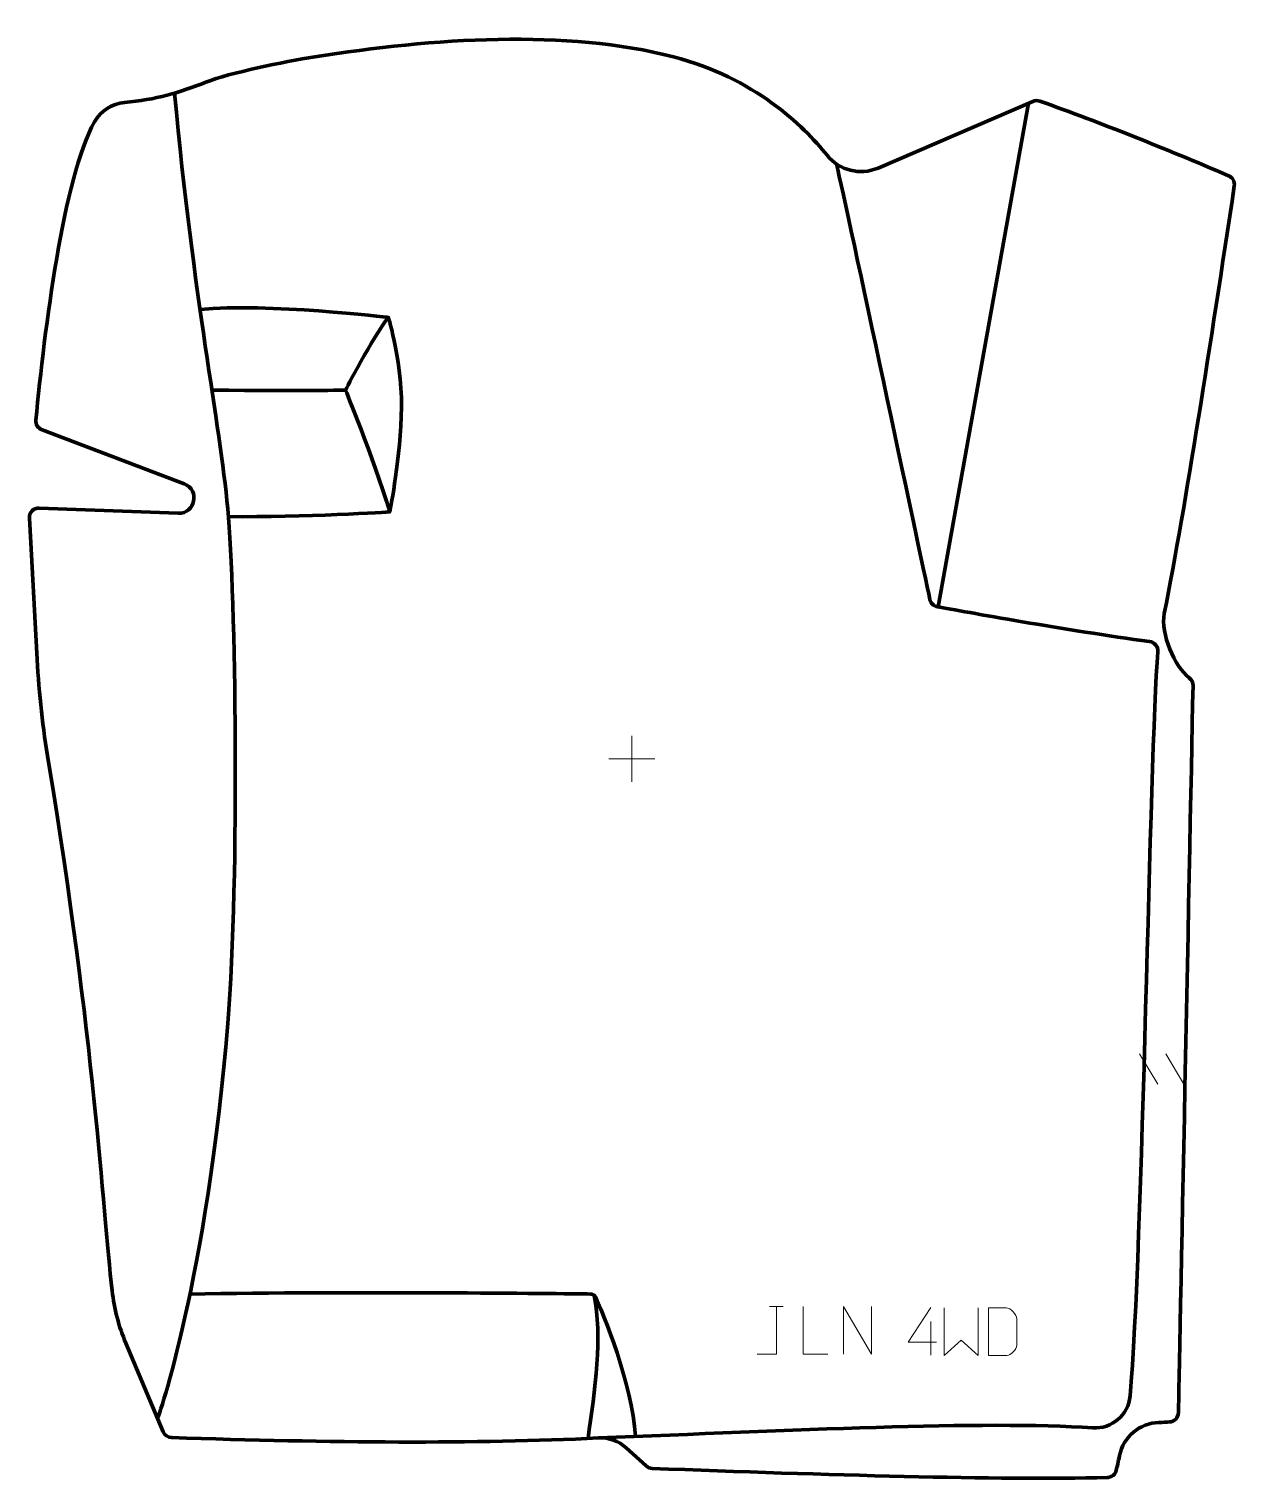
# Model space of a CAD drawing. Header units: millimetres. Extents: x -315 to 315, y -377 to 381.
import ezdxf

# ---------------------------------------------------------------- set-up
doc = ezdxf.new("R2010")
doc.units = ezdxf.units.MM
doc.header["$MEASUREMENT"] = 0
for name, color, linetype in [('layer 1', 7, 'Continuous'), ('layer 2', 7, 'Continuous'), ('layer 3', 7, 'Continuous')]:
    doc.layers.add(name, color=color, linetype=linetype)

msp = doc.modelspace()

# ---------------------------------------------------------------- linework, layer by layer
at = {"layer": 'layer 1', "color": 250, "lineweight": 9}
for points in [[(0.0004, 11.9924), (0.0004, 11.9924), (0.0004, -11.9855), (0.0004, -11.9855)], [(-11.9885, 0.0034), (-11.9885, 0.0034), (11.9894, 0.0034), (11.9894, 0.0034)], [(265.3076, -154.2724), (265.3076, -154.2724), (274.8238, -170.0844), (274.8238, -170.0844)], [(278.9535, -154.2724), (278.9535, -154.2724), (288.4697, -170.0844), (288.4697, -170.0844)], [(71.9341, -286.2208), (71.9341, -286.2208), (79.1023, -286.2208), (79.1023, -286.2208)], [(156.174, -294.0843), (156.174, -294.0843), (156.174, -311.749), (156.174, -311.749)]]:
    msp.add_open_spline(points, degree=3, dxfattribs=at)
for points, knots in [([(65.4962, -311.1744), (65.4962, -311.1744), (75.5182, -311.1744), (75.5182, -311.1744), (75.5182, -311.1744), (75.5182, -311.1744), (75.5182, -286.2208), (75.5182, -286.2208)], [0, 0, 0, 0, 0.33333333, 0.33333333, 0.33333333, 0.33333333, 1, 1, 1, 1]), ([(102.3809, -311.1745), (102.3809, -311.1745), (89.4318, -311.1745), (89.4318, -311.1745), (89.4318, -311.1745), (89.4318, -311.1745), (89.4318, -286.2209), (89.4318, -286.2209)], [0, 0, 0, 0, 0.33333333, 0.33333333, 0.33333333, 0.33333333, 1, 1, 1, 1]), ([(110.5017, -311.1707), (110.5017, -311.1707), (110.5017, -286.2172), (110.5017, -286.2172), (110.5017, -286.2172), (110.5017, -286.2172), (125.1565, -311.1707), (125.1565, -311.1707), (125.1565, -311.1707), (125.1565, -311.1707), (125.1565, -286.2172), (125.1565, -286.2172)], [0, 0, 0, 0, 0.25, 0.25, 0.25, 0.25, 0.5, 0.5, 0.5, 0.5, 1, 1, 1, 1]), ([(159.1181, -304.8454), (159.1181, -304.8454), (144.2964, -304.8454), (144.2964, -304.8454), (144.2964, -304.8454), (144.2964, -304.8454), (156.174, -286.7749), (156.174, -286.7749)], [0, 0, 0, 0, 0.33333333, 0.33333333, 0.33333333, 0.33333333, 1, 1, 1, 1]), ([(163.2029, -286.9425), (163.2029, -286.9425), (163.2029, -311.9005), (163.2029, -311.9005), (163.2029, -311.9005), (163.2029, -311.9005), (172.0456, -303.8358), (172.0456, -303.8358), (172.0456, -303.8358), (172.0456, -303.8358), (180.888, -311.8999), (180.888, -311.8999), (180.888, -311.8999), (180.888, -311.8999), (180.888, -286.9425), (180.888, -286.9425)], [0, 0, 0, 0, 0.2, 0.2, 0.2, 0.2, 0.4, 0.4, 0.4, 0.4, 0.6, 0.6, 0.6, 0.6, 1, 1, 1, 1]), ([(186.3278, -311.8701), (188.6596, -311.8697), (193.6098, -311.8937), (195.9413, -311.894), (195.9413, -311.894), (197.8663, -311.9994), (201.1849, -308.4578), (201.1737, -306.4405), (201.1737, -306.4405), (201.1733, -300.6704), (201.1733, -298.5007), (201.1737, -292.7314), (201.1737, -292.7314), (201.1694, -290.5933), (197.7949, -286.9332), (195.6425, -286.9467), (195.6425, -286.9467), (193.3168, -286.9467), (188.5925, -286.9467), (186.2664, -286.9467), (186.2664, -286.9467), (186.2668, -292.6936), (186.3281, -306.1228), (186.3278, -311.8701)], [0, 0, 0, 0, 0.14285714, 0.14285714, 0.14285714, 0.14285714, 0.28571429, 0.28571429, 0.28571429, 0.28571429, 0.42857143, 0.42857143, 0.42857143, 0.42857143, 0.57142857, 0.57142857, 0.57142857, 0.57142857, 0.71428571, 0.71428571, 0.71428571, 0.71428571, 1, 1, 1, 1])]:
    msp.add_open_spline(points, degree=3, knots=knots, dxfattribs=at)
at = {"layer": 'layer 2', "color": 12, "lineweight": 200}
msp.add_open_spline([(-244.8722, -351.742), (-244.8722, -351.742), (-264.3868, -305.4942), (-264.3868, -305.4942), (-264.3868, -305.4942), (-268.0801, -296.7413), (-270.5125, -287.5082), (-271.5873, -278.0686), (-271.5873, -278.0686), (-276.6956, -233.2056), (-280.8033, -146.7694), (-304.8148, -1.874), (-304.8148, -1.874), (-307.7665, 15.9382), (-309.7329, 33.8999), (-310.7358, 51.9272), (-310.7358, 51.9272), (-310.7358, 51.9272), (-314.8411, 125.7375), (-314.8411, 125.7375), (-314.8411, 125.7375), (-315.0044, 128.6782), (-312.6034, 131.1226), (-309.6602, 131.0115), (-309.6602, 131.0115), (-309.6602, 131.0115), (-237.0533, 128.2701), (-237.0533, 128.2701), (-237.0533, 128.2701), (-228.0952, 128.0309), (-225.5778, 140.4324), (-233.9213, 143.6977), (-233.9213, 143.6977), (-233.9213, 143.6977), (-308.1944, 171.8497), (-308.1944, 171.8497), (-308.1944, 171.8497), (-310.2995, 172.6474), (-311.6118, 174.7524), (-311.3976, 176.994), (-311.3976, 176.994), (-306.898, 224.1102), (-297.0819, 303.6369), (-280.7635, 332.8776), (-280.7635, 332.8776), (-277.544, 338.6466), (-271.6325, 342.4175), (-265.0434, 342.9685), (-265.0434, 342.9685), (-249.0322, 344.3073), (-236.1763, 348.215), (-222.5746, 353.5451), (-222.5746, 353.5451), (-210.0277, 358.4621), (-181.9921, 364.2265), (-165.7343, 366.8036), (-165.7343, 366.8036), (-104.177, 376.561), (-34.0614, 381.3479), (21.7195, 366.8036), (21.7195, 366.8036), (63.9932, 355.7807), (89.4673, 331.0591), (101.9933, 315.3499), (101.9933, 315.3499), (108.3557, 307.3707), (119.3059, 304.6766), (128.6845, 308.7152), (128.6845, 308.7152), (128.6845, 308.7152), (209.568, 343.5463), (209.568, 343.5463), (209.568, 343.5463), (210.7325, 344.0476), (212.0424, 344.0903), (213.2358, 343.6628), (213.2358, 343.6628), (245.1361, 332.2271), (278.0446, 319.1535), (311.827, 304.6614), (311.827, 304.6614), (313.9144, 303.7661), (315.1332, 301.569), (314.7935, 299.3235), (314.7935, 299.3235), (302.0053, 214.8297), (289.8683, 134.9745), (278.2164, 75.8857), (278.2164, 75.8857), (276.1248, 65.2795), (283.5956, 48.1468), (291.2121, 42.3108), (291.2121, 42.3108), (292.4965, 41.3474), (293.2384, 39.8244), (293.2063, 38.2189), (293.2063, 38.2189), (291.2999, -56.769), (285.5807, -341.734), (285.5807, -341.734), (285.5807, -341.734), (285.5285, -344.3541), (283.4622, -346.4877), (280.845, -346.621), (280.845, -346.621), (279.3256, -346.6983), (277.4618, -346.7832), (275.2993, -346.8634), (275.2993, -346.8634), (265.2857, -347.2342), (256.8116, -354.3726), (254.7761, -364.1728), (254.7761, -364.1728), (254.1344, -367.2624), (253.5619, -369.8599), (253.1237, -371.7927), (253.1237, -371.7927), (252.6171, -374.028), (250.655, -375.6261), (248.3637, -375.6762), (248.3637, -375.6762), (191.2313, -376.9218), (101.9387, -374.3698), (10.6034, -370.8788), (10.6034, -370.8788), (9.4252, -370.8336), (8.2997, -370.3736), (7.4274, -369.5798), (7.4274, -369.5798), (7.4274, -369.5798), (-2.9592, -360.13), (-2.9592, -360.13), (-2.9592, -360.13), (-6.9067, -356.5387), (-12.1226, -354.6757), (-17.4519, -354.9487), (-17.4519, -354.9487), (-81.1466, -358.2105), (-157.8035, -357.4319), (-240.4258, -354.7946), (-240.4258, -354.7946), (-242.376, -354.7325), (-244.1138, -353.5397), (-244.8722, -351.742)], degree=3, knots=[0, 0, 0, 0, 0.02702703, 0.02702703, 0.02702703, 0.02702703, 0.05405405, 0.05405405, 0.05405405, 0.05405405, 0.08108108, 0.08108108, 0.08108108, 0.08108108, 0.10810811, 0.10810811, 0.10810811, 0.10810811, 0.13513514, 0.13513514, 0.13513514, 0.13513514, 0.16216216, 0.16216216, 0.16216216, 0.16216216, 0.18918919, 0.18918919, 0.18918919, 0.18918919, 0.21621622, 0.21621622, 0.21621622, 0.21621622, 0.24324324, 0.24324324, 0.24324324, 0.24324324, 0.27027027, 0.27027027, 0.27027027, 0.27027027, 0.2972973, 0.2972973, 0.2972973, 0.2972973, 0.32432432, 0.32432432, 0.32432432, 0.32432432, 0.35135135, 0.35135135, 0.35135135, 0.35135135, 0.37837838, 0.37837838, 0.37837838, 0.37837838, 0.40540541, 0.40540541, 0.40540541, 0.40540541, 0.43243243, 0.43243243, 0.43243243, 0.43243243, 0.45945946, 0.45945946, 0.45945946, 0.45945946, 0.48648649, 0.48648649, 0.48648649, 0.48648649, 0.51351351, 0.51351351, 0.51351351, 0.51351351, 0.54054054, 0.54054054, 0.54054054, 0.54054054, 0.56756757, 0.56756757, 0.56756757, 0.56756757, 0.59459459, 0.59459459, 0.59459459, 0.59459459, 0.62162162, 0.62162162, 0.62162162, 0.62162162, 0.64864865, 0.64864865, 0.64864865, 0.64864865, 0.67567568, 0.67567568, 0.67567568, 0.67567568, 0.7027027, 0.7027027, 0.7027027, 0.7027027, 0.72972973, 0.72972973, 0.72972973, 0.72972973, 0.75675676, 0.75675676, 0.75675676, 0.75675676, 0.78378378, 0.78378378, 0.78378378, 0.78378378, 0.81081081, 0.81081081, 0.81081081, 0.81081081, 0.83783784, 0.83783784, 0.83783784, 0.83783784, 0.86486486, 0.86486486, 0.86486486, 0.86486486, 0.89189189, 0.89189189, 0.89189189, 0.89189189, 0.91891892, 0.91891892, 0.91891892, 0.91891892, 0.94594595, 0.94594595, 0.94594595, 0.94594595, 1, 1, 1, 1], dxfattribs=at)
at = {"layer": 'layer 3', "color": 142, "lineweight": 200}
for points, knots in [([(-238.9143, 347.8685), (-229.0848, 240.5888), (-215.3391, 175.4455), (-211.1556, 130.622), (-211.1556, 130.622), (-206.972, 85.7987), (-204.9012, -60.4881), (-211.1556, -138.3186), (-211.1556, -138.3186), (-221.9132, -272.1913), (-247.7877, -344.8329), (-247.7877, -344.8329)], [0, 0, 0, 0, 0.25, 0.25, 0.25, 0.25, 0.5, 0.5, 0.5, 0.5, 1, 1, 1, 1]), ([(106.9087, 310.7905), (112.8819, 285.2886), (150.1476, 109.5142), (155.7039, 83.2908), (155.7039, 83.2908), (156.124, 81.3092), (157.6942, 79.7789), (159.686, 79.412), (159.686, 79.412), (173.3749, 76.8911), (227.1326, 67.1315), (270.5129, 61.2461), (270.5129, 61.2461), (273.1436, 60.8895), (275.0398, 58.5463), (274.8295, 55.8998), (274.8295, 55.8998), (270.5394, 1.8937), (266.9707, -258.2545), (260.3512, -332.9771), (260.3512, -332.9771), (259.4685, -342.9388), (250.7708, -350.3478), (240.7928, -349.6765), (240.7928, -349.6765), (184.2676, -345.8743), (81.7482, -351.0816), (-17.4563, -354.9491)], [0, 0, 0, 0, 0.125, 0.125, 0.125, 0.125, 0.25, 0.25, 0.25, 0.25, 0.375, 0.375, 0.375, 0.375, 0.5, 0.5, 0.5, 0.5, 0.625, 0.625, 0.625, 0.625, 0.75, 0.75, 0.75, 0.75, 1, 1, 1, 1]), ([(-225.6632, 234.8472), (-191.0349, 238.1986), (-127.2859, 230.6283), (-127.2859, 230.6283), (-127.2859, 230.6283), (-127.2859, 230.6283), (-119.3173, 205.9254), (-120.5125, 178.8321), (-120.5125, 178.8321), (-121.7077, 151.7387), (-126.4889, 129.0283), (-126.4889, 129.0283), (-126.4889, 129.0283), (-126.4889, 129.0283), (-171.6057, 126.0705), (-210.8042, 126.5532)], [0, 0, 0, 0, 0.2, 0.2, 0.2, 0.2, 0.4, 0.4, 0.4, 0.4, 0.6, 0.6, 0.6, 0.6, 1, 1, 1, 1]), ([(-219.4736, 192.6951), (-170.7148, 191.9803), (-149.5979, 192.6951), (-149.5979, 192.6951), (-149.5979, 192.6951), (-149.5979, 192.6951), (-135.6529, 219.8706), (-127.2861, 230.6282)], [0, 0, 0, 0, 0.33333333, 0.33333333, 0.33333333, 0.33333333, 1, 1, 1, 1]), ([(-230.9058, -279.7557), (-146.3965, -278.2853), (-37.3158, -279.5377), (-21.6225, -279.7313), (-21.6225, -279.7313), (-20.4488, -279.7458), (-19.3943, -280.4404), (-18.9192, -281.5135), (-18.9192, -281.5135), (-15.2263, -289.8577), (0.2183, -326.2182), (1.8101, -354.1847)], [0, 0, 0, 0, 0.25, 0.25, 0.25, 0.25, 0.5, 0.5, 0.5, 0.5, 1, 1, 1, 1])]:
    msp.add_open_spline(points, degree=3, knots=knots, dxfattribs=at)
for points in [[(160.0266, 79.3707), (160.0266, 79.3707), (207.1965, 342.587), (207.1965, 342.587)], [(-126.4891, 129.0283), (-135.7604, 158.7206), (-149.5978, 192.6952), (-149.5978, 192.6952)], [(-22.9135, -355.217), (-19.3113, -330.4616), (-15.327, -301.4745), (-19.7096, -280.4634)]]:
    msp.add_open_spline(points, degree=3, dxfattribs=at)

doc.saveas('drawing.dxf')
